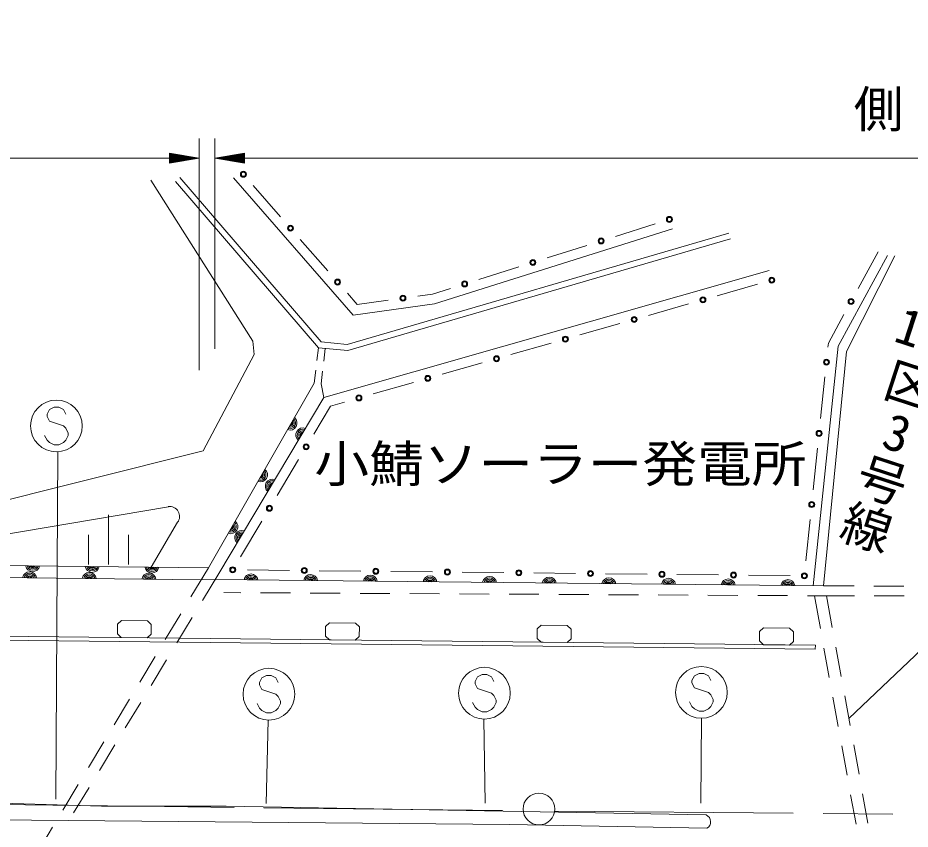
# Model space of a CAD drawing. Units: millimetres, scale not verified. Extents: x 40000 to 680000, y 20000 to 380000.
# Drawn here: x 341508 to 386388, y 289727 to 330508 of the extents above; entities that cross this region are included whole.
import ezdxf
from ezdxf.enums import TextEntityAlignment as Align

# ---------------------------------------------------------------- set-up
doc = ezdxf.new("R2010")
doc.units = ezdxf.units.MM
doc.header["$LTSCALE"] = 1000
doc.linetypes.add('CHAIN', pattern=[18.5, 12, -1.5, 3.5, -1.5])
for name, color, linetype, lineweight in [('M-BGD', 7, 'Continuous', 13), ('M-BMK', 2, 'CHAIN', 13), ('M-BMK-SRVR', 3, 'Continuous', 13), ('M-STR-HTXT', 7, 'Continuous', 13), ('M-STR-STRC', 7, 'Continuous', 13), ('M-STR-STRD', 7, 'Continuous', 13)]:
    doc.layers.add(name, color=color, linetype=linetype, lineweight=lineweight)
doc.layers.add('M-BGD-HTXT', color=7, linetype='Continuous')
doc.styles.add('ＭＳ ゴシック', font='')
doc.styles.get('ＭＳ ゴシック').set_extended_font_data('MS Gothic')

msp = doc.modelspace()

# ---------------------------------------------------------------- linework, layer by layer
at = {"layer": 'M-BGD'}
for p, q in [((349433, 322284), (356623, 313929)), ((349661, 322480), (356772, 314216)), ((354727, 320501), (353346, 322081)), ((371561, 319520), (373563, 320151)), ((358079, 314087), (377265, 319688)), ((357096, 317792), (355714, 319372)), ((358107, 313783), (377349, 319400)), ((368129, 318439), (370131, 319069)), ((384779, 318749), (383774, 316907)), ((356900, 311418), (379291, 317803)), ((364697, 317357), (366699, 317988)), ((362359, 316619), (363267, 316906)), ((376688, 316541), (378707, 317116)), ((358573, 316102), (358083, 316662)), ((362359, 316619), (361622, 316519)), ((360135, 316316), (358573, 316102)), ((373228, 315554), (375246, 316130)), ((383057, 315590), (382275, 314155)), ((369767, 314567), (371785, 315143)), ((356772, 314216), (358079, 314087)), ((356623, 313929), (356547, 313288)), ((356623, 313929), (358107, 313783)), ((356971, 313888), (356895, 313247)), ((366307, 313580), (368325, 314156)), ((382254, 313948), (382275, 314155)), ((362846, 312593), (364864, 313169)), ((356489, 312792), (356413, 312151)), ((356836, 312751), (356761, 312110)), ((381884, 310368), (382100, 312456)), ((351099, 302868), (356413, 312151)), ((356761, 312110), (356900, 311418)), ((359385, 311607), (361404, 312182)), ((356900, 311418), (351619, 302570)), ((357228, 310991), (357943, 311195)), ((356390, 309589), (357228, 310991)), ((381514, 306789), (381730, 308876)), ((354545, 306499), (355621, 308301)), ((346068, 305528), (346068, 303028)), ((352700, 303410), (353776, 305212)), ((381144, 303209), (381360, 305297)), ((348210, 302901), (349541, 305151)), ((345068, 304528), (345068, 303028)), ((347068, 304528), (347068, 303028)), ((306400, 303370), (351099, 302868)), ((350737, 302267), (306462, 302764)), ((351099, 302868), (350215, 301399)), ((351619, 302570), (350802, 301225)), ((353066, 302758), (355164, 302736)), ((356664, 302720), (358762, 302698)), ((360262, 302682), (362361, 302660)), ((363861, 302644), (365959, 302622)), ((367459, 302607), (369557, 302584)), ((371057, 302569), (373156, 302547)), ((374656, 302531), (376754, 302509)), ((350737, 302267), (351440, 302275)), ((382032, 301953), (351440, 302275)), ((378254, 302493), (380352, 302471)), ((352719, 301611), (351872, 301616)), ((355219, 301598), (353719, 301606)), ((382032, 301953), (383568, 301951)), ((384568, 301949), (386068, 301947)), ((357719, 301585), (356219, 301593)), ((360219, 301571), (358719, 301579)), ((362719, 301558), (361219, 301566)), ((365219, 301545), (363719, 301553)), ((367719, 301531), (366219, 301539)), ((370219, 301518), (368719, 301526)), ((372719, 301505), (371219, 301513)), ((375219, 301491), (373719, 301499)), ((377719, 301478), (376219, 301486)), ((380219, 301465), (378719, 301473)), ((382067, 301455), (381219, 301460)), ((381571, 301458), (381871, 299812)), ((382071, 301453), (383586, 301451)), ((382182, 301453), (382472, 299864)), ((384586, 301449), (386086, 301447)), ((349699, 300542), (348926, 299256)), ((350283, 300370), (349505, 299088)), ((346513, 299550), (346518, 300032)), ((346720, 300216), (346518, 300032)), ((348022, 300201), (346720, 300216)), ((348022, 300201), (348220, 300013)), ((348214, 299530), (348220, 300013)), ((356980, 299432), (356985, 299915)), ((357187, 300098), (356985, 299915)), ((358489, 300083), (357187, 300098)), ((358489, 300083), (358687, 299895)), ((358682, 299413), (358687, 299895)), ((367837, 299978), (367635, 299795)), ((369139, 299964), (367837, 299978)), ((369139, 299964), (369337, 299776)), ((379020, 299852), (378818, 299669)), ((380322, 299838), (379020, 299852)), ((380322, 299838), (380519, 299650)), ((346711, 299362), (346513, 299550)), ((348012, 299347), (346711, 299362)), ((348012, 299347), (348214, 299530)), ((357178, 299244), (356980, 299432)), ((358479, 299229), (358682, 299413)), ((367630, 299312), (367635, 299795)), ((369331, 299293), (369337, 299776)), ((378812, 299186), (378818, 299669)), ((380514, 299167), (380519, 299650)), ((358479, 299229), (357178, 299244)), ((367827, 299124), (367630, 299312)), ((369129, 299109), (367827, 299124)), ((369129, 299109), (369331, 299293)), ((379010, 298998), (378812, 299186)), ((380312, 298983), (379010, 298998)), ((380312, 298983), (380514, 299167)), ((382050, 298829), (382319, 297353)), ((382651, 298880), (382920, 297404)), ((348411, 298399), (347637, 297114)), ((348986, 298233), (348207, 296951)), ((347122, 296257), (346349, 294971)), ((382499, 296369), (382768, 294893)), ((383099, 296420), (383368, 294945)), ((347688, 296096), (346910, 294814)), ((345834, 294114), (345060, 292829)), ((346391, 293959), (345613, 292677)), ((382947, 293910), (383216, 292434)), ((383548, 293961), (383817, 292485)), ((344545, 291972), (343772, 290687)), ((345094, 291822), (344315, 290540)), ((383396, 291450), (383665, 289975)), ((383996, 291501), (384265, 290026)), ((343257, 289830), (342483, 288544))]:
    msp.add_line(p, q, dxfattribs=at)
for points in [[(330482, 303100), (333354, 304371), (350835, 308741), (353386, 313584), (353332, 314262), (348195, 322351)], [(352349, 322462), (358374, 315571), (362468, 316130), (374428, 319900)], [(381517, 301959), (382762, 314004), (385249, 318568)], [(385616, 318549), (383192, 313739), (382032, 301953)], [(334724, 303052), (336764, 303856), (349077, 305937)]]:
    msp.add_lwpolyline(points, dxfattribs=at)
for centre, radius in [((352852, 322645), 150), ((352852, 322645), 120), ((352852, 322645), 100), ((352852, 322645), 100), ((352852, 322645), 100), ((352852, 322645), 100), ((374278, 320377), 150), ((374278, 320377), 150), ((374278, 320377), 120), ((374278, 320377), 120), ((374278, 320377), 100), ((374278, 320377), 100), ((374278, 320377), 100), ((374278, 320377), 100), ((374278, 320377), 100), ((374278, 320377), 100), ((374278, 320377), 100), ((374278, 320377), 100), ((355221, 319936), 150), ((355221, 319936), 120), ((355221, 319936), 100), ((355221, 319936), 100), ((355221, 319936), 100), ((355221, 319936), 100), ((370846, 319295), 150), ((370846, 319295), 120), ((370846, 319295), 100), ((370846, 319295), 100), ((370846, 319295), 100), ((370846, 319295), 100), ((367414, 318213), 150), ((367414, 318213), 120), ((367414, 318213), 100), ((367414, 318213), 100), ((367414, 318213), 100), ((367414, 318213), 100), ((357589, 317227), 150), ((357589, 317227), 120), ((357589, 317227), 100), ((357589, 317227), 100), ((357589, 317227), 100), ((357589, 317227), 100), ((379428, 317322), 150), ((379428, 317322), 150), ((379428, 317322), 120), ((379428, 317322), 120), ((379428, 317322), 100), ((379428, 317322), 100), ((379428, 317322), 100), ((379428, 317322), 100), ((379428, 317322), 100), ((379428, 317322), 100), ((379428, 317322), 100), ((379428, 317322), 100), ((363982, 317131), 150), ((363982, 317131), 120), ((363982, 317131), 100), ((363982, 317131), 100), ((363982, 317131), 100), ((363982, 317131), 100), ((360879, 316417), 150), ((360879, 316417), 120), ((360879, 316417), 100), ((360879, 316417), 100), ((360879, 316417), 100), ((360879, 316417), 100), ((375967, 316335), 150), ((375967, 316335), 120), ((375967, 316335), 100), ((375967, 316335), 100), ((375967, 316335), 100), ((375967, 316335), 100), ((383416, 316248), 150), ((383416, 316248), 120), ((383416, 316248), 100), ((383416, 316248), 100), ((383416, 316248), 100), ((383416, 316248), 100), ((372507, 315348), 150), ((372507, 315348), 120), ((372507, 315348), 100), ((372507, 315348), 100), ((372507, 315348), 100), ((372507, 315348), 100), ((369046, 314361), 150), ((369046, 314361), 120), ((369046, 314361), 100), ((369046, 314361), 100), ((369046, 314361), 100), ((369046, 314361), 100), ((365585, 313375), 150), ((365585, 313375), 120), ((365585, 313375), 100), ((365585, 313375), 100), ((365585, 313375), 100), ((365585, 313375), 100), ((382177, 313202), 150), ((382177, 313202), 120), ((382177, 313202), 100), ((382177, 313202), 100), ((382177, 313202), 100), ((382177, 313202), 100), ((362125, 312388), 150), ((362125, 312388), 120), ((362125, 312388), 100), ((362125, 312388), 100), ((362125, 312388), 100), ((362125, 312388), 100), ((358664, 311401), 150), ((358664, 311401), 120), ((358664, 311401), 100), ((358664, 311401), 100), ((358664, 311401), 100), ((358664, 311401), 100), ((381807, 309622), 150), ((381807, 309622), 120), ((381807, 309622), 100), ((381807, 309622), 100), ((381807, 309622), 100), ((381807, 309622), 100), ((356006, 308945), 150), ((356006, 308945), 120), ((356006, 308945), 100), ((356006, 308945), 100), ((356006, 308945), 100), ((356006, 308945), 100), ((381437, 306043), 150), ((381437, 306043), 120), ((381437, 306043), 100), ((381437, 306043), 100), ((381437, 306043), 100), ((381437, 306043), 100), ((354161, 305856), 150), ((354161, 305856), 120), ((354161, 305856), 100), ((354161, 305856), 100), ((354161, 305856), 100), ((354161, 305856), 100), ((352316, 302766), 150), ((352316, 302766), 120), ((352316, 302766), 100), ((352316, 302766), 100), ((352316, 302766), 100), ((352316, 302766), 100), ((355914, 302728), 150), ((355914, 302728), 120), ((355914, 302728), 100), ((355914, 302728), 100), ((355914, 302728), 100), ((355914, 302728), 100), ((359512, 302690), 150), ((359512, 302690), 120), ((359512, 302690), 100), ((359512, 302690), 100), ((359512, 302690), 100), ((359512, 302690), 100), ((363111, 302652), 150), ((363111, 302652), 120), ((363111, 302652), 100), ((363111, 302652), 100), ((363111, 302652), 100), ((363111, 302652), 100), ((366709, 302614), 150), ((366709, 302614), 120), ((366709, 302614), 100), ((366709, 302614), 100), ((366709, 302614), 100), ((366709, 302614), 100), ((370307, 302577), 150), ((370307, 302577), 120), ((370307, 302577), 100), ((370307, 302577), 100), ((370307, 302577), 100), ((370307, 302577), 100), ((373906, 302539), 150), ((373906, 302539), 120), ((373906, 302539), 100), ((373906, 302539), 100), ((373906, 302539), 100), ((373906, 302539), 100), ((377504, 302501), 150), ((377504, 302501), 120), ((377504, 302501), 100), ((377504, 302501), 100), ((377504, 302501), 100), ((377504, 302501), 100), ((381067, 302463), 150), ((381067, 302463), 120), ((381067, 302463), 100), ((381067, 302463), 100), ((381067, 302463), 100), ((381067, 302463), 100)]:
    msp.add_circle(centre, radius, dxfattribs=at)
for centre, radius, start, end in [((355199, 310140), 354, 249.0077, 51.4129), ((355199, 310140), 283, 251.2317, 49.1888), ((355199, 310140), 212, 254.978, 45.4425), ((355199, 310140), 142, 262.6898, 37.7308), ((355199, 310140), 100, 273.0074, 27.4131), ((355199, 310140), 100, 273.0074, 27.4131), ((355844, 309542), 354, 67.9661, 230.3713), ((355844, 309542), 283, 70.1901, 228.1472), ((355844, 309542), 212, 73.9365, 224.4009), ((355844, 309542), 142, 81.6482, 216.6892), ((355844, 309542), 100, 91.9659, 206.3715), ((355844, 309542), 100, 91.9659, 206.3715), ((353709, 307537), 354, 249.0077, 51.4129), ((353709, 307537), 283, 251.2317, 49.1888), ((353709, 307537), 212, 254.978, 45.4425), ((353709, 307537), 142, 262.6898, 37.7308), ((353709, 307537), 100, 273.0074, 27.4131), ((353709, 307537), 100, 273.0074, 27.4131), ((354306, 306966), 354, 67.9661, 230.3713), ((354306, 306966), 283, 70.1901, 228.1472), ((354306, 306966), 212, 73.9365, 224.4009), ((354306, 306966), 142, 81.6482, 216.6892), ((354306, 306966), 100, 91.9659, 206.3715), ((354306, 306966), 100, 91.9659, 206.3715), ((349150, 305451), 492, 322.5056, 98.5538), ((352218, 304933), 354, 249.0077, 51.4129), ((352218, 304933), 283, 251.2317, 49.1888), ((352218, 304933), 212, 254.978, 45.4425), ((352218, 304933), 142, 262.6898, 37.7308), ((352218, 304933), 100, 273.0074, 27.4131), ((352218, 304933), 100, 273.0074, 27.4131), ((352769, 304390), 354, 67.9661, 230.3713), ((352769, 304390), 283, 70.1901, 228.1472), ((352769, 304390), 212, 73.9365, 224.4009), ((352769, 304390), 142, 81.6482, 216.6892), ((352769, 304390), 100, 91.9659, 206.3715), ((352769, 304390), 100, 91.9659, 206.3715), ((342249, 303022), 354, 188.1542, 350.5594), ((342249, 303022), 283, 190.3782, 348.3353), ((342249, 303022), 212, 194.1246, 344.589), ((342249, 303022), 142, 201.8363, 336.8773), ((342249, 303022), 100, 212.154, 326.5596), ((342249, 303022), 100, 212.154, 326.5596), ((342098, 302310), 354, 8.1542, 170.5594), ((342098, 302310), 283, 10.3782, 168.3353), ((342098, 302310), 212, 14.1246, 164.589), ((345098, 302276), 354, 8.1542, 170.5594), ((345098, 302276), 283, 10.3782, 168.3353), ((345249, 302988), 354, 188.1542, 350.5594), ((345249, 302988), 283, 190.3782, 348.3353), ((345249, 302988), 212, 194.1246, 344.589), ((345249, 302988), 142, 201.8363, 336.8773), ((345249, 302988), 100, 212.154, 326.5596), ((345249, 302988), 100, 212.154, 326.5596), ((348097, 302243), 354, 8.1542, 170.5594), ((348097, 302243), 283, 10.3782, 168.3353), ((348248, 302955), 354, 188.1542, 350.5594), ((348248, 302955), 283, 190.3782, 348.3353), ((348248, 302955), 212, 194.1246, 344.589), ((348248, 302955), 142, 201.8363, 336.8773), ((348248, 302955), 100, 212.154, 326.5596), ((348248, 302955), 100, 212.154, 326.5596), ((353236, 302202), 354, 8.1942, 170.5994), ((356236, 302171), 354, 8.1942, 170.5994), ((342098, 302310), 142, 21.8363, 156.8773), ((342098, 302310), 100, 32.154, 146.5596), ((342098, 302310), 100, 32.154, 146.5596), ((345098, 302276), 212, 14.1246, 164.589), ((345098, 302276), 142, 21.8363, 156.8773), ((345098, 302276), 100, 32.154, 146.5596), ((345098, 302276), 100, 32.154, 146.5596), ((348097, 302243), 212, 14.1246, 164.589), ((348097, 302243), 142, 21.8363, 156.8773), ((348097, 302243), 100, 32.154, 146.5596), ((348097, 302243), 100, 32.154, 146.5596), ((353236, 302202), 283, 10.4183, 168.3754), ((353236, 302202), 212, 14.1646, 164.6291), ((353236, 302202), 142, 21.8763, 156.9173), ((353236, 302202), 100, 32.194, 146.5997), ((353236, 302202), 100, 32.194, 146.5997), ((356236, 302171), 283, 10.4183, 168.3754), ((356236, 302171), 212, 14.1646, 164.6291), ((356236, 302171), 142, 21.8763, 156.9173), ((356236, 302171), 100, 32.194, 146.5997), ((356236, 302171), 100, 32.194, 146.5997), ((359236, 302139), 354, 8.1942, 170.5994), ((359236, 302139), 283, 10.4183, 168.3754), ((359236, 302139), 212, 14.1646, 164.6291), ((359236, 302139), 142, 21.8763, 156.9173), ((359236, 302139), 100, 32.194, 146.5997), ((359236, 302139), 100, 32.194, 146.5997), ((362236, 302107), 354, 8.1942, 170.5994), ((362236, 302107), 283, 10.4183, 168.3754), ((362236, 302107), 212, 14.1646, 164.6291), ((362236, 302107), 142, 21.8763, 156.9173), ((362236, 302107), 100, 32.194, 146.5997), ((362236, 302107), 100, 32.194, 146.5997), ((365235, 302076), 354, 8.1942, 170.5994), ((365235, 302076), 283, 10.4183, 168.3754), ((365235, 302076), 212, 14.1646, 164.6291), ((365235, 302076), 142, 21.8763, 156.9173), ((365235, 302076), 100, 32.194, 146.5997), ((365235, 302076), 100, 32.194, 146.5997), ((368235, 302044), 354, 8.1942, 170.5994), ((368235, 302044), 283, 10.4183, 168.3754), ((368235, 302044), 212, 14.1646, 164.6291), ((368235, 302044), 142, 21.8763, 156.9173), ((368235, 302044), 100, 32.194, 146.5997), ((368235, 302044), 100, 32.194, 146.5997), ((371235, 302013), 354, 8.1942, 170.5994), ((371235, 302013), 283, 10.4183, 168.3754), ((371235, 302013), 212, 14.1646, 164.6291), ((371235, 302013), 142, 21.8763, 156.9173), ((371235, 302013), 100, 32.194, 146.5997), ((371235, 302013), 100, 32.194, 146.5997), ((374235, 301981), 354, 8.1942, 170.5994), ((374235, 301981), 283, 10.4183, 168.3754), ((374235, 301981), 212, 14.1646, 164.6291), ((374235, 301981), 142, 21.8763, 156.9173), ((374235, 301981), 100, 32.194, 146.5997), ((374235, 301981), 100, 32.194, 146.5997), ((377235, 301949), 354, 8.1942, 170.5994), ((377235, 301949), 283, 10.4183, 168.3754), ((377235, 301949), 212, 14.1646, 164.6291), ((377235, 301949), 142, 21.8763, 156.9173), ((377235, 301949), 100, 32.194, 146.5997), ((377235, 301949), 100, 32.194, 146.5997), ((380235, 301918), 354, 8.1942, 170.5994), ((380235, 301918), 283, 10.4183, 168.3754), ((380235, 301918), 212, 14.1646, 164.6291), ((380235, 301918), 142, 21.8763, 156.9173), ((380235, 301918), 100, 32.194, 146.5997), ((380235, 301918), 100, 32.194, 146.5997)]:
    msp.add_arc(centre, radius, start, end, dxfattribs=at)
at = {"layer": 'M-BMK'}
msp.add_line((368511, 290629), (466884, 289813), dxfattribs=at)
msp.add_lwpolyline([(268504, 291733), (298392, 291479), (366925, 290644)], dxfattribs=at)
at = {"layer": 'M-BMK-SRVR'}
msp.add_circle((367719, 290739), 800, dxfattribs=at)
at = {"layer": 'M-STR-HTXT'}
for p, q in [((350631, 312801), (350631, 324450)), ((351414, 313865), (351414, 324450)), ((350631, 323450), (349131, 323700)), ((349131, 323700), (349131, 323200)), ((349431, 323650), (349131, 323650)), ((349131, 323600), (349731, 323600)), ((351414, 323450), (352914, 323700)), ((352914, 323600), (352314, 323600)), ((352614, 323650), (352914, 323650)), ((352914, 323200), (352914, 323700)), ((308692, 323450), (349131, 323450)), ((350031, 323550), (349131, 323550)), ((349131, 323500), (350331, 323500)), ((350631, 323450), (349131, 323200)), ((350631, 323450), (349131, 323450)), ((349131, 323400), (350331, 323400)), ((350031, 323350), (349131, 323350)), ((349131, 323300), (349731, 323300)), ((349431, 323250), (349131, 323250)), ((351414, 323450), (352914, 323200)), ((351414, 323450), (352914, 323450)), ((352914, 323500), (351714, 323500)), ((352914, 323400), (351714, 323400)), ((352014, 323550), (352914, 323550)), ((352014, 323350), (352914, 323350)), ((352914, 323300), (352314, 323300)), ((352614, 323250), (352914, 323250)), ((352914, 323450), (434168, 323450))]:
    msp.add_line(p, q, dxfattribs=at)
msp.add_lwpolyline([(383306, 295289), (420404, 330508), (451854, 330508)], dxfattribs=at)
at = {"layer": 'M-STR-STRC'}
for p, q in [((343093, 310821), (342975, 310585)), ((342975, 310585), (342975, 310467)), ((343329, 310939), (343093, 310821)), ((343565, 310939), (343329, 310939)), ((343802, 310821), (343565, 310939)), ((343920, 310585), (343802, 310821)), ((342975, 310467), (343093, 310230)), ((343093, 310230), (343802, 309994)), ((343802, 309994), (343920, 309876)), ((343920, 309876), (344038, 309639)), ((342975, 309285), (342856, 309521)), ((343093, 309167), (342975, 309285)), ((343920, 309285), (343802, 309167)), ((344038, 309521), (343920, 309285)), ((344038, 309639), (344038, 309521)), ((343329, 309048), (343093, 309167)), ((343565, 309048), (343329, 309048)), ((343802, 309167), (343565, 309048)), ((343419, 291227), (343512, 308702)), ((353782, 297338), (353663, 297102)), ((354018, 297456), (353782, 297338)), ((354254, 297456), (354018, 297456)), ((354491, 297338), (354254, 297456)), ((354609, 297102), (354491, 297338)), ((364620, 297389), (364502, 297153)), ((364502, 297153), (364502, 297035)), ((364856, 297507), (364620, 297389)), ((365093, 297507), (364856, 297507)), ((365329, 297389), (365093, 297507)), ((365447, 297153), (365329, 297389)), ((375534, 297429), (375415, 297193)), ((375415, 297193), (375415, 297074)), ((375770, 297547), (375534, 297429)), ((376006, 297547), (375770, 297547)), ((376243, 297429), (376006, 297547)), ((376361, 297193), (376243, 297429)), ((353663, 297102), (353663, 296984)), ((353663, 296984), (353782, 296747)), ((353782, 296747), (354491, 296511)), ((364502, 297035), (364620, 296798)), ((364620, 296798), (365329, 296562)), ((375415, 297074), (375534, 296838)), ((375534, 296838), (376243, 296602)), ((354491, 296511), (354609, 296393)), ((354609, 296393), (354727, 296156)), ((365329, 296562), (365447, 296444)), ((365447, 296444), (365565, 296207)), ((376243, 296602), (376361, 296484)), ((376361, 296484), (376479, 296247)), ((376479, 296247), (376479, 296129)), ((353663, 295802), (353545, 296038)), ((353782, 295684), (353663, 295802)), ((354609, 295802), (354491, 295684)), ((354727, 296038), (354609, 295802)), ((354727, 296156), (354727, 296038)), ((364502, 295853), (364384, 296089)), ((364620, 295735), (364502, 295853)), ((365447, 295853), (365329, 295735)), ((365565, 296089), (365447, 295853)), ((365565, 296207), (365565, 296089)), ((375415, 295893), (375297, 296129)), ((375534, 295774), (375415, 295893)), ((375770, 295656), (375534, 295774)), ((376243, 295774), (376006, 295656)), ((376361, 295893), (376243, 295774)), ((376479, 296129), (376361, 295893)), ((354018, 295566), (353782, 295684)), ((354254, 295566), (354018, 295566)), ((354491, 295684), (354254, 295566)), ((364856, 295616), (364620, 295735)), ((365093, 295616), (364856, 295616)), ((365329, 295735), (365093, 295616)), ((376006, 295656), (375770, 295656)), ((354091, 295212), (353992, 291018)), ((364952, 295262), (365014, 291030)), ((375858, 291030), (375888, 295302))]:
    msp.add_line(p, q, dxfattribs=at)
for centre in [(343447, 309994), (354136, 296511), (364975, 296562), (375888, 296602)]:
    msp.add_circle(centre, 1300, dxfattribs=at)
at = {"layer": 'M-STR-STRD'}
for p, q in [((306506, 299814), (381621, 298969)), ((306503, 299614), (381618, 298769)), ((381621, 298969), (381618, 298769)), ((376131, 290439), (351986, 290887))]:
    msp.add_line(p, q, dxfattribs=at)
for points in [[(121035, 292740), (136848, 293088), (171476, 293342), (198485, 293257), (292634, 292411), (316002, 292157), (333698, 291395), (334544, 291225), (345720, 290887), (351986, 290887)], [(165145, 292213), (179507, 291685), (243302, 291080), (316270, 290421), (366241, 289964), (376168, 289770)]]:
    msp.add_lwpolyline(points, dxfattribs=at)
msp.add_arc((375979, 290095), 376, 300.1927, 66.1946, dxfattribs=at)

# ---------------------------------------------------------------- texts
at = {"layer": 'M-BGD', "style": 'ＭＳ ゴシック', "width": 1.1}
msp.add_text('小鯖ソーラー発電所', height=1833, dxfattribs=at).set_placement((368797, 306624), align=Align.BOTTOM_CENTER)
at = {"layer": 'M-BGD-HTXT', "style": 'ＭＳ ゴシック'}
for s, p in [('1', (385914, 313558)), ('区', (385954, 310647)), ('3', (385289, 308238)), ('号', (384528, 305853)), ('線', (383749, 303477))]:
    msp.add_text(s, height=1833, rotation=342, dxfattribs=at).set_placement(p, align=Align.BOTTOM_CENTER)
at = {"layer": 'M-STR-HTXT', "style": 'ＭＳ ゴシック'}
msp.add_text('側\u3000\u3000溝  L=84.0', height=1833, dxfattribs=at).set_placement((393541, 324450), align=Align.BOTTOM_CENTER)

doc.saveas('drawing.dxf')
